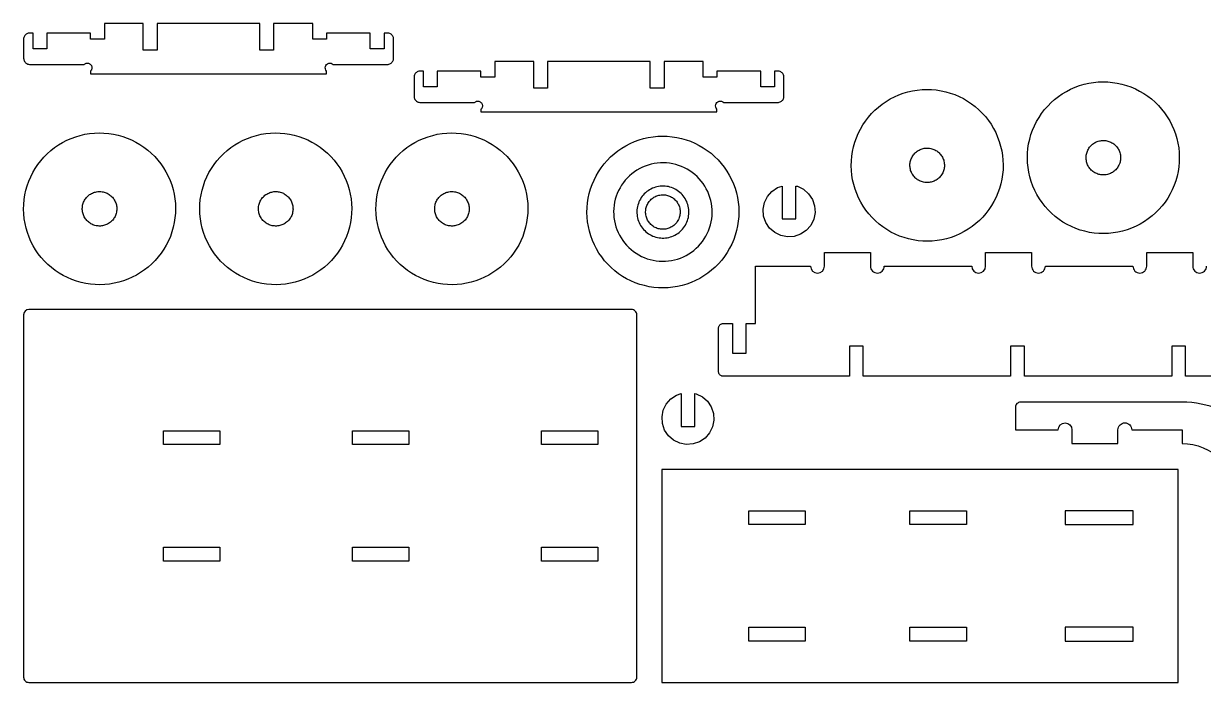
# Model space of a CAD drawing. Extents: x 18 to 1201, y 18 to 321.
# Drawn here: x 18 to 561, y 18 to 321 of the extents above; entities that cross this region are included whole.
import ezdxf

# ---------------------------------------------------------------- set-up
doc = ezdxf.new("R2010")
doc.units = 0
doc.header["$MEASUREMENT"] = 0
for name, color, linetype in [('EXT', 1, 'CONTINUOUS'), ('INT', 150, 'CONTINUOUS'), ('POCKET_1_1MM', 105, 'CONTINUOUS')]:
    doc.layers.add(name, color=color, linetype=linetype)

msp = doc.modelspace()

# ---------------------------------------------------------------- linework, layer by layer
at = {"layer": 'EXT'}
for points in [[(19.39, 316.46), (19.1, 316.21), (18.85, 315.93), (18.64, 315.61), (18.48, 315.27), (18.35, 314.92), (18.28, 314.54), (18.26, 314.17), (18.26, 305.49), (18.29, 305.1), (18.37, 304.72), (18.51, 304.36), (18.69, 304.02), (18.91, 303.7), (19.17, 303.41), (19.47, 303.17), (19.8, 302.96), (20.15, 302.79), (20.52, 302.68), (20.9, 302.61), (21.28, 302.6), (46.12, 302.6), (46.33, 302.77), (46.55, 302.92), (46.79, 303.04), (47.05, 303.13), (47.32, 303.19), (47.59, 303.2), (47.86, 303.19), (48.12, 303.13), (48.38, 303.04), (48.62, 302.92), (48.85, 302.77), (49.05, 302.6), (49.24, 302.38), (49.4, 302.15), (49.52, 301.89), (49.62, 301.62), (49.67, 301.34), (49.69, 301.06), (49.67, 300.78), (49.62, 300.5), (49.52, 300.23), (49.4, 299.98), (49.24, 299.74), (49.05, 299.53), (49.05, 298.26), (157.55, 298.26), (157.55, 299.53), (157.21, 299.98), (156.99, 300.5), (156.92, 301.06), (156.99, 301.62), (157.21, 302.15), (157.55, 302.6), (158, 302.94), (158.53, 303.16), (159.09, 303.23), (159.65, 303.16), (160.17, 302.94), (160.62, 302.6), (185.84, 302.62), (186.21, 302.69), (186.57, 302.82), (186.91, 302.98), (187.22, 303.19), (187.5, 303.44), (187.75, 303.73), (187.96, 304.04), (188.13, 304.38), (188.25, 304.74), (188.33, 305.11), (188.35, 305.49), (188.35, 314.17), (188.33, 314.54), (188.25, 314.92), (188.13, 315.27), (187.96, 315.61), (187.75, 315.93), (187.5, 316.21), (187.22, 316.46), (186.91, 316.67), (186.57, 316.84), (186.21, 316.96), (185.84, 317.03), (185.46, 317.06), (184.01, 317.06), (184.01, 309.83), (177.66, 309.83), (177.66, 317.06), (157.55, 317.06), (157.55, 314.17), (151.2, 314.17), (151.2, 321.4), (133.19, 321.4), (133.19, 309.11), (126.84, 309.11), (126.84, 321.4), (79.6, 321.4), (79.6, 309.11), (73.29, 309.11), (73.29, 321.4), (55.4, 321.4), (55.4, 314.17), (49.05, 314.17), (49.05, 317.06), (28.95, 317.06), (28.95, 309.83), (22.6, 309.83), (22.6, 317.06), (21.15, 317.06), (20.77, 317.03), (20.4, 316.96), (20.04, 316.84), (19.7, 316.67)], [(198.89, 298.96), (198.6, 298.71), (198.35, 298.43), (198.14, 298.11), (197.98, 297.77), (197.85, 297.42), (197.78, 297.04), (197.76, 296.67), (197.76, 287.99), (197.79, 287.6), (197.87, 287.22), (198.01, 286.86), (198.19, 286.52), (198.41, 286.2), (198.67, 285.91), (198.97, 285.67), (199.3, 285.46), (199.65, 285.29), (200.02, 285.18), (200.4, 285.11), (200.78, 285.1), (225.62, 285.1), (225.83, 285.27), (226.05, 285.42), (226.29, 285.54), (226.55, 285.63), (226.82, 285.69), (227.09, 285.7), (227.36, 285.69), (227.62, 285.63), (227.88, 285.54), (228.12, 285.42), (228.35, 285.27), (228.55, 285.1), (228.74, 284.88), (228.9, 284.65), (229.02, 284.39), (229.12, 284.12), (229.17, 283.84), (229.19, 283.56), (229.17, 283.28), (229.12, 283), (229.02, 282.73), (228.9, 282.48), (228.74, 282.24), (228.55, 282.03), (228.55, 280.76), (337.05, 280.76), (337.05, 282.03), (336.71, 282.48), (336.49, 283), (336.42, 283.56), (336.49, 284.12), (336.71, 284.65), (337.05, 285.1), (337.5, 285.44), (338.03, 285.66), (338.59, 285.73), (339.15, 285.66), (339.67, 285.44), (340.12, 285.1), (365.34, 285.12), (365.71, 285.19), (366.07, 285.32), (366.41, 285.48), (366.72, 285.69), (367, 285.94), (367.25, 286.23), (367.46, 286.54), (367.63, 286.88), (367.75, 287.24), (367.83, 287.61), (367.85, 287.99), (367.85, 296.67), (367.83, 297.04), (367.75, 297.42), (367.63, 297.77), (367.46, 298.11), (367.25, 298.43), (367, 298.71), (366.72, 298.96), (366.41, 299.17), (366.07, 299.34), (365.71, 299.46), (365.34, 299.53), (364.96, 299.56), (363.51, 299.56), (363.51, 292.33), (357.16, 292.33), (357.16, 299.56), (337.05, 299.56), (337.05, 296.67), (330.7, 296.67), (330.7, 303.9), (312.69, 303.9), (312.69, 291.61), (306.34, 291.61), (306.34, 303.9), (259.1, 303.9), (259.1, 291.61), (252.79, 291.61), (252.79, 303.9), (234.9, 303.9), (234.9, 296.67), (228.55, 296.67), (228.55, 299.56), (208.45, 299.56), (208.45, 292.33), (202.1, 292.33), (202.1, 299.56), (200.65, 299.56), (200.27, 299.53), (199.9, 299.46), (199.54, 299.34), (199.2, 299.17)], [(490.9, 234.1), (489.34, 235.65), (487.88, 237.29), (486.53, 239.01), (485.29, 240.82), (484.16, 242.7), (483.16, 244.65), (482.27, 246.66), (481.52, 248.72), (480.9, 250.83), (480.41, 252.97), (480.05, 255.13), (479.84, 257.31), (479.76, 259.51), (479.82, 261.7), (480.01, 263.89), (480.34, 266.05), (480.81, 268.2), (481.41, 270.31), (482.15, 272.38), (483.01, 274.39), (483.99, 276.35), (485.1, 278.25), (486.32, 280.07), (487.66, 281.81), (489.1, 283.46), (490.65, 285.02), (492.29, 286.48), (494.01, 287.83), (495.82, 289.08), (497.7, 290.2), (499.65, 291.21), (501.66, 292.09), (503.72, 292.84), (505.83, 293.47), (507.97, 293.96), (510.13, 294.31), (512.31, 294.53), (514.51, 294.61), (516.7, 294.55), (518.89, 294.35), (521.05, 294.02), (523.2, 293.55), (525.31, 292.95), (527.38, 292.22), (529.39, 291.36), (531.35, 290.37), (533.25, 289.26), (535.07, 288.04), (536.81, 286.7), (538.46, 285.26), (540.02, 283.72), (541.48, 282.08), (542.83, 280.35), (544.08, 278.54), (545.2, 276.66), (546.21, 274.71), (547.09, 272.7), (547.84, 270.64), (548.47, 268.54), (548.96, 266.4), (549.31, 264.23), (549.53, 262.05), (549.61, 259.86), (549.55, 257.66), (549.35, 255.48), (549.02, 253.31), (548.55, 251.17), (547.95, 249.06), (547.22, 246.99), (546.36, 244.97), (545.37, 243.01), (544.26, 241.12), (543.04, 239.3), (541.7, 237.56), (540.26, 235.9), (538.72, 234.34), (537.08, 232.88), (535.35, 231.53), (533.54, 230.29), (531.66, 229.16), (529.71, 228.16), (527.7, 227.27), (525.64, 226.52), (523.54, 225.9), (521.4, 225.41), (519.23, 225.05), (517.05, 224.84), (514.86, 224.76), (512.66, 224.82), (510.48, 225.01), (508.31, 225.34), (506.17, 225.81), (504.06, 226.41), (501.99, 227.15), (499.97, 228.01), (498.01, 228.99), (496.12, 230.1), (494.3, 231.32), (492.56, 232.66)], [(409.9, 230.6), (408.34, 232.15), (406.88, 233.79), (405.53, 235.51), (404.29, 237.32), (403.16, 239.2), (402.16, 241.15), (401.27, 243.16), (400.52, 245.22), (399.9, 247.33), (399.41, 249.47), (399.05, 251.63), (398.84, 253.81), (398.76, 256.01), (398.82, 258.2), (399.01, 260.39), (399.34, 262.55), (399.81, 264.7), (400.41, 266.81), (401.15, 268.88), (402.01, 270.89), (402.99, 272.85), (404.1, 274.75), (405.32, 276.57), (406.66, 278.31), (408.1, 279.96), (409.65, 281.52), (411.29, 282.98), (413.01, 284.33), (414.82, 285.58), (416.7, 286.7), (418.65, 287.71), (420.66, 288.59), (422.72, 289.34), (424.83, 289.97), (426.97, 290.46), (429.13, 290.81), (431.31, 291.03), (433.51, 291.11), (435.7, 291.05), (437.89, 290.85), (440.05, 290.52), (442.2, 290.05), (444.31, 289.45), (446.38, 288.72), (448.39, 287.86), (450.35, 286.87), (452.25, 285.76), (454.07, 284.54), (455.81, 283.2), (457.46, 281.76), (459.02, 280.22), (460.48, 278.58), (461.83, 276.85), (463.08, 275.04), (464.2, 273.16), (465.21, 271.21), (466.09, 269.2), (466.84, 267.14), (467.47, 265.04), (467.96, 262.9), (468.31, 260.73), (468.53, 258.55), (468.61, 256.36), (468.55, 254.16), (468.35, 251.98), (468.02, 249.81), (467.55, 247.67), (466.95, 245.56), (466.22, 243.49), (465.36, 241.47), (464.37, 239.51), (463.26, 237.62), (462.04, 235.8), (460.7, 234.06), (459.26, 232.4), (457.72, 230.84), (456.08, 229.38), (454.35, 228.03), (452.54, 226.79), (450.66, 225.66), (448.71, 224.66), (446.7, 223.77), (444.64, 223.02), (442.54, 222.4), (440.4, 221.91), (438.23, 221.55), (436.05, 221.34), (433.86, 221.26), (431.66, 221.32), (429.48, 221.51), (427.31, 221.84), (425.17, 222.31), (423.06, 222.91), (420.99, 223.65), (418.97, 224.51), (417.01, 225.49), (415.12, 226.6), (413.3, 227.82), (411.56, 229.16)], [(29.4, 210.6), (27.84, 212.15), (26.38, 213.79), (25.03, 215.51), (23.79, 217.32), (22.66, 219.2), (21.66, 221.15), (20.77, 223.16), (20.02, 225.22), (19.4, 227.33), (18.91, 229.47), (18.55, 231.63), (18.34, 233.81), (18.26, 236.01), (18.32, 238.2), (18.51, 240.39), (18.84, 242.55), (19.31, 244.7), (19.91, 246.81), (20.65, 248.88), (21.51, 250.89), (22.49, 252.85), (23.6, 254.75), (24.82, 256.57), (26.16, 258.31), (27.6, 259.96), (29.15, 261.52), (30.79, 262.98), (32.51, 264.33), (34.32, 265.58), (36.2, 266.7), (38.15, 267.71), (40.16, 268.59), (42.22, 269.34), (44.33, 269.97), (46.47, 270.46), (48.63, 270.81), (50.81, 271.03), (53.01, 271.11), (55.2, 271.05), (57.39, 270.85), (59.55, 270.52), (61.7, 270.05), (63.81, 269.45), (65.88, 268.72), (67.89, 267.86), (69.85, 266.87), (71.75, 265.76), (73.57, 264.54), (75.31, 263.2), (76.96, 261.76), (78.52, 260.22), (79.98, 258.58), (81.33, 256.85), (82.58, 255.04), (83.7, 253.16), (84.71, 251.21), (85.59, 249.2), (86.34, 247.14), (86.97, 245.04), (87.46, 242.9), (87.81, 240.73), (88.03, 238.55), (88.11, 236.36), (88.05, 234.16), (87.85, 231.98), (87.52, 229.81), (87.05, 227.67), (86.45, 225.56), (85.72, 223.49), (84.86, 221.47), (83.87, 219.51), (82.76, 217.62), (81.54, 215.8), (80.2, 214.06), (78.76, 212.4), (77.22, 210.84), (75.58, 209.38), (73.85, 208.03), (72.04, 206.79), (70.16, 205.66), (68.21, 204.66), (66.2, 203.77), (64.14, 203.02), (62.04, 202.4), (59.9, 201.91), (57.73, 201.55), (55.55, 201.34), (53.36, 201.26), (51.16, 201.32), (48.98, 201.51), (46.81, 201.84), (44.67, 202.31), (42.56, 202.91), (40.49, 203.65), (38.47, 204.51), (36.51, 205.49), (34.62, 206.6), (32.8, 207.82), (31.06, 209.16)], [(110.4, 210.6), (108.84, 212.15), (107.38, 213.79), (106.03, 215.51), (104.79, 217.32), (103.66, 219.2), (102.66, 221.15), (101.77, 223.16), (101.02, 225.22), (100.4, 227.33), (99.91, 229.47), (99.55, 231.63), (99.34, 233.81), (99.26, 236.01), (99.32, 238.2), (99.51, 240.39), (99.84, 242.55), (100.31, 244.7), (100.91, 246.81), (101.65, 248.88), (102.51, 250.89), (103.49, 252.85), (104.6, 254.75), (105.82, 256.57), (107.16, 258.31), (108.6, 259.96), (110.15, 261.52), (111.79, 262.98), (113.51, 264.33), (115.32, 265.58), (117.2, 266.7), (119.15, 267.71), (121.16, 268.59), (123.22, 269.34), (125.33, 269.97), (127.47, 270.46), (129.63, 270.81), (131.81, 271.03), (134.01, 271.11), (136.2, 271.05), (138.39, 270.85), (140.55, 270.52), (142.7, 270.05), (144.81, 269.45), (146.88, 268.72), (148.89, 267.86), (150.85, 266.87), (152.75, 265.76), (154.57, 264.54), (156.31, 263.2), (157.96, 261.76), (159.52, 260.22), (160.98, 258.58), (162.33, 256.85), (163.58, 255.04), (164.7, 253.16), (165.71, 251.21), (166.59, 249.2), (167.34, 247.14), (167.97, 245.04), (168.46, 242.9), (168.81, 240.73), (169.03, 238.55), (169.11, 236.36), (169.05, 234.16), (168.85, 231.98), (168.52, 229.81), (168.05, 227.67), (167.45, 225.56), (166.72, 223.49), (165.86, 221.47), (164.87, 219.51), (163.76, 217.62), (162.54, 215.8), (161.2, 214.06), (159.76, 212.4), (158.22, 210.84), (156.58, 209.38), (154.85, 208.03), (153.04, 206.79), (151.16, 205.66), (149.21, 204.66), (147.2, 203.77), (145.14, 203.02), (143.04, 202.4), (140.9, 201.91), (138.73, 201.55), (136.55, 201.34), (134.36, 201.26), (132.16, 201.32), (129.98, 201.51), (127.81, 201.84), (125.67, 202.31), (123.56, 202.91), (121.49, 203.65), (119.47, 204.51), (117.51, 205.49), (115.62, 206.6), (113.8, 207.82), (112.06, 209.16)], [(191.4, 210.6), (189.84, 212.15), (188.38, 213.79), (187.03, 215.51), (185.79, 217.32), (184.66, 219.2), (183.66, 221.15), (182.77, 223.16), (182.02, 225.22), (181.4, 227.33), (180.91, 229.47), (180.55, 231.63), (180.34, 233.81), (180.26, 236.01), (180.32, 238.2), (180.51, 240.39), (180.84, 242.55), (181.31, 244.7), (181.91, 246.81), (182.65, 248.88), (183.51, 250.89), (184.49, 252.85), (185.6, 254.75), (186.82, 256.57), (188.16, 258.31), (189.6, 259.96), (191.15, 261.52), (192.79, 262.98), (194.51, 264.33), (196.32, 265.58), (198.2, 266.7), (200.15, 267.71), (202.16, 268.59), (204.22, 269.34), (206.33, 269.97), (208.47, 270.46), (210.63, 270.81), (212.81, 271.03), (215.01, 271.11), (217.2, 271.05), (219.39, 270.85), (221.55, 270.52), (223.7, 270.05), (225.81, 269.45), (227.88, 268.72), (229.89, 267.86), (231.85, 266.87), (233.75, 265.76), (235.57, 264.54), (237.31, 263.2), (238.96, 261.76), (240.52, 260.22), (241.98, 258.58), (243.33, 256.85), (244.58, 255.04), (245.7, 253.16), (246.71, 251.21), (247.59, 249.2), (248.34, 247.14), (248.97, 245.04), (249.46, 242.9), (249.81, 240.73), (250.03, 238.55), (250.11, 236.36), (250.05, 234.16), (249.85, 231.98), (249.52, 229.81), (249.05, 227.67), (248.45, 225.56), (247.72, 223.49), (246.86, 221.47), (245.87, 219.51), (244.76, 217.62), (243.54, 215.8), (242.2, 214.06), (240.76, 212.4), (239.22, 210.84), (237.58, 209.38), (235.85, 208.03), (234.04, 206.79), (232.16, 205.66), (230.21, 204.66), (228.2, 203.77), (226.14, 203.02), (224.04, 202.4), (221.9, 201.91), (219.73, 201.55), (217.55, 201.34), (215.36, 201.26), (213.16, 201.32), (210.98, 201.51), (208.81, 201.84), (206.67, 202.31), (204.56, 202.91), (202.49, 203.65), (200.47, 204.51), (198.51, 205.49), (196.62, 206.6), (194.8, 207.82), (193.06, 209.16)], [(288.4, 209.1), (286.84, 210.65), (285.38, 212.29), (284.03, 214.01), (282.79, 215.82), (281.66, 217.7), (280.66, 219.65), (279.77, 221.66), (279.02, 223.72), (278.4, 225.83), (277.91, 227.97), (277.55, 230.13), (277.34, 232.31), (277.26, 234.51), (277.32, 236.7), (277.51, 238.89), (277.84, 241.05), (278.31, 243.2), (278.91, 245.31), (279.65, 247.38), (280.51, 249.39), (281.49, 251.35), (282.6, 253.25), (283.82, 255.07), (285.16, 256.81), (286.6, 258.46), (288.15, 260.02), (289.79, 261.48), (291.51, 262.83), (293.32, 264.08), (295.2, 265.2), (297.15, 266.21), (299.16, 267.09), (301.22, 267.84), (303.33, 268.47), (305.47, 268.96), (307.63, 269.31), (309.81, 269.53), (312.01, 269.61), (314.2, 269.55), (316.39, 269.35), (318.55, 269.02), (320.7, 268.55), (322.81, 267.95), (324.88, 267.22), (326.89, 266.36), (328.85, 265.37), (330.75, 264.26), (332.57, 263.04), (334.31, 261.7), (335.96, 260.26), (337.52, 258.72), (338.98, 257.08), (340.33, 255.35), (341.58, 253.54), (342.7, 251.66), (343.71, 249.71), (344.59, 247.7), (345.34, 245.64), (345.97, 243.54), (346.46, 241.4), (346.81, 239.23), (347.03, 237.05), (347.11, 234.86), (347.05, 232.66), (346.85, 230.48), (346.52, 228.31), (346.05, 226.17), (345.45, 224.06), (344.72, 221.99), (343.86, 219.97), (342.87, 218.01), (341.76, 216.12), (340.54, 214.3), (339.2, 212.56), (337.76, 210.9), (336.22, 209.34), (334.58, 207.88), (332.85, 206.53), (331.04, 205.29), (329.16, 204.16), (327.21, 203.16), (325.2, 202.27), (323.14, 201.52), (321.04, 200.9), (318.9, 200.41), (316.73, 200.05), (314.55, 199.84), (312.36, 199.76), (310.16, 199.82), (307.98, 200.01), (305.81, 200.34), (303.67, 200.81), (301.56, 201.41), (299.49, 202.15), (297.47, 203.01), (295.51, 203.99), (293.62, 205.1), (291.8, 206.32), (290.06, 207.66)], [(378.11, 226.21), (375.52, 224.47), (372.56, 223.47), (369.45, 223.26), (366.39, 223.86), (363.58, 225.24), (361.23, 227.29), (359.49, 229.88), (358.48, 232.84), (358.27, 235.95), (358.88, 239.02), (360.25, 241.82), (362.31, 244.17), (364.9, 245.91), (367.02, 246.63), (367.02, 231.49), (373.37, 231.49), (373.37, 246.65), (374.03, 246.52), (376.84, 245.15), (379.19, 243.09), (380.93, 240.5), (381.93, 237.55), (382.14, 234.43), (381.54, 231.37), (380.17, 228.56)], [(331.61, 130.71), (329.02, 128.97), (326.06, 127.97), (322.95, 127.76), (319.89, 128.36), (317.08, 129.74), (314.73, 131.79), (312.99, 134.38), (311.98, 137.34), (311.77, 140.45), (312.38, 143.52), (313.75, 146.32), (315.81, 148.67), (318.4, 150.41), (320.52, 151.13), (320.52, 135.99), (326.87, 135.99), (326.87, 151.15), (327.53, 151.02), (330.34, 149.65), (332.69, 147.59), (334.43, 145), (335.43, 142.05), (335.64, 138.93), (335.04, 135.87), (333.67, 133.06)], [(549.03, 116.29), (311.76, 116.29), (311.76, 18.26), (549.03, 18.26)]]:
    msp.add_lwpolyline(points, close=True, dxfattribs=at)
for points in [[(580.57, 159.13), (552.45, 159.13), (552.45, 173.03), (546.1, 173.03), (546.1, 159.13), (478.36, 159.13), (478.36, 173.03), (472.01, 173.03), (472.01, 159.13), (404.28, 159.13), (404.28, 173.03), (397.93, 173.03), (397.93, 159.13), (339.87, 159.13), (339.6, 159.15), (339.33, 159.2), (339.06, 159.29), (338.81, 159.41), (338.58, 159.57), (338.38, 159.75), (338.19, 159.96), (338.04, 160.19), (337.92, 160.44), (337.83, 160.7), (337.77, 160.97), (337.76, 161.25), (337.76, 181.25), (337.77, 181.53), (337.83, 181.8), (337.92, 182.06), (338.04, 182.31), (338.19, 182.54), (338.38, 182.75), (338.58, 182.93), (338.81, 183.08), (339.06, 183.21), (339.33, 183.29), (339.6, 183.35), (339.87, 183.37), (344.18, 183.37), (344.18, 169.74), (350.53, 169.74), (350.53, 183.37), (354.69, 183.37), (354.69, 209.79), (380.09, 209.79, 1), (386.44, 209.79), (386.44, 216.14), (407.61, 216.14), (407.61, 209.79, 0.414214), (410.78, 206.61, 0.414214), (413.96, 209.79), (454.17, 209.79, 1), (460.52, 209.79), (460.52, 216.14), (481.69, 216.14), (481.69, 209.79, 0.414214), (484.86, 206.61, 0.414214), (488.04, 209.79), (528.26, 209.79, 0.414214), (531.43, 206.61, 0.414214), (534.61, 209.79), (534.61, 216.14), (555.77, 216.14), (555.77, 209.79, 0.414214), (558.95, 206.61, 0.414214), (562.12, 209.79)], [(595.35, 102.77, 0.414214), (550.9, 147.22), (476.64, 147.22, 0.414214), (474.26, 144.84), (474.26, 134.52), (493.89, 134.52, -1), (500.24, 134.52), (500.24, 128.17), (521.41, 128.17), (521.41, 134.52, -0.414214), (524.58, 137.69, -0.414214), (527.76, 134.52), (550.9, 134.52), (550.9, 128.17, -0.414214), (576.3, 102.77)]]:
    msp.add_lwpolyline(points, format="xyb", dxfattribs=at)
msp.add_lwpolyline([(20.64, 18.26), (297.8, 18.26, 0.414214), (300.18, 20.64), (300.18, 187.46, 0.414214), (297.8, 189.84), (20.64, 189.84, 0.414212), (18.26, 187.46), (18.26, 20.64, 0.414214)], format="xyb", close=True, dxfattribs=at)
at = {"layer": 'INT'}
for points in [[(508.48, 254.73), (508.18, 255.13), (507.91, 255.54), (507.66, 255.98), (507.44, 256.43), (507.25, 256.89), (507.09, 257.36), (506.96, 257.84), (506.86, 258.33), (506.79, 258.82), (506.75, 259.32), (506.75, 259.82), (506.77, 260.32), (506.83, 260.81), (506.91, 261.3), (507.03, 261.79), (507.18, 262.26), (507.35, 262.73), (507.56, 263.18), (507.79, 263.62), (508.05, 264.05), (508.34, 264.46), (508.65, 264.85), (508.99, 265.21), (509.35, 265.56), (509.73, 265.88), (510.13, 266.18), (510.54, 266.46), (510.98, 266.7), (511.43, 266.92), (511.89, 267.11), (512.36, 267.27), (512.84, 267.4), (513.33, 267.5), (513.82, 267.57), (514.32, 267.61), (514.82, 267.62), (515.32, 267.59), (515.81, 267.54), (516.3, 267.45), (516.79, 267.34), (517.26, 267.19), (517.73, 267.01), (518.18, 266.81), (518.62, 266.57), (519.05, 266.31), (519.46, 266.02), (519.85, 265.71), (520.21, 265.37), (520.56, 265.02), (520.88, 264.64), (521.18, 264.24), (521.46, 263.82), (521.7, 263.39), (521.92, 262.94), (522.11, 262.48), (522.27, 262.01), (522.4, 261.52), (522.5, 261.04), (522.57, 260.54), (522.61, 260.04), (522.62, 259.55), (522.59, 259.05), (522.54, 258.55), (522.45, 258.06), (522.34, 257.58), (522.19, 257.1), (522.01, 256.63), (521.81, 256.18), (521.57, 255.74), (521.31, 255.31), (521.02, 254.91), (520.71, 254.52), (520.37, 254.15), (520.02, 253.8), (519.64, 253.48), (519.24, 253.18), (518.82, 252.91), (518.39, 252.66), (517.94, 252.44), (517.48, 252.25), (517.01, 252.09), (516.52, 251.96), (516.04, 251.86), (515.54, 251.79), (515.04, 251.75), (514.55, 251.75), (514.05, 251.77), (513.55, 251.83), (513.06, 251.91), (512.58, 252.03), (512.1, 252.18), (511.63, 252.35), (511.18, 252.56), (510.74, 252.79), (510.31, 253.05), (509.91, 253.34), (509.52, 253.65), (509.15, 253.99), (508.8, 254.35)], [(427.48, 251.23), (427.18, 251.63), (426.91, 252.04), (426.66, 252.48), (426.44, 252.93), (426.25, 253.39), (426.09, 253.86), (425.96, 254.34), (425.86, 254.83), (425.79, 255.32), (425.75, 255.82), (425.75, 256.32), (425.77, 256.82), (425.83, 257.31), (425.91, 257.8), (426.03, 258.29), (426.18, 258.76), (426.35, 259.23), (426.56, 259.68), (426.79, 260.12), (427.05, 260.55), (427.34, 260.96), (427.65, 261.35), (427.99, 261.71), (428.35, 262.06), (428.73, 262.38), (429.13, 262.68), (429.54, 262.96), (429.98, 263.2), (430.43, 263.42), (430.89, 263.61), (431.36, 263.77), (431.84, 263.9), (432.33, 264), (432.82, 264.07), (433.32, 264.11), (433.82, 264.12), (434.32, 264.09), (434.81, 264.04), (435.3, 263.95), (435.79, 263.84), (436.26, 263.69), (436.73, 263.51), (437.18, 263.31), (437.62, 263.07), (438.05, 262.81), (438.46, 262.52), (438.85, 262.21), (439.21, 261.87), (439.56, 261.52), (439.88, 261.14), (440.18, 260.74), (440.46, 260.32), (440.7, 259.89), (440.92, 259.44), (441.11, 258.98), (441.27, 258.51), (441.4, 258.02), (441.5, 257.54), (441.57, 257.04), (441.61, 256.54), (441.62, 256.05), (441.59, 255.55), (441.54, 255.05), (441.45, 254.56), (441.34, 254.08), (441.19, 253.6), (441.01, 253.13), (440.81, 252.68), (440.57, 252.24), (440.31, 251.81), (440.02, 251.41), (439.71, 251.02), (439.37, 250.65), (439.02, 250.3), (438.64, 249.98), (438.24, 249.68), (437.82, 249.41), (437.39, 249.16), (436.94, 248.94), (436.48, 248.75), (436.01, 248.59), (435.52, 248.46), (435.04, 248.36), (434.54, 248.29), (434.04, 248.25), (433.55, 248.25), (433.05, 248.27), (432.55, 248.33), (432.06, 248.41), (431.58, 248.53), (431.1, 248.68), (430.63, 248.85), (430.18, 249.06), (429.74, 249.29), (429.31, 249.55), (428.91, 249.84), (428.52, 250.15), (428.15, 250.49), (427.8, 250.85)], [(46.98, 231.23), (46.68, 231.63), (46.41, 232.04), (46.16, 232.48), (45.94, 232.93), (45.75, 233.39), (45.59, 233.86), (45.46, 234.34), (45.36, 234.83), (45.29, 235.32), (45.25, 235.82), (45.25, 236.32), (45.27, 236.82), (45.33, 237.31), (45.41, 237.8), (45.53, 238.29), (45.68, 238.76), (45.85, 239.23), (46.06, 239.68), (46.29, 240.12), (46.55, 240.55), (46.84, 240.96), (47.15, 241.35), (47.49, 241.71), (47.85, 242.06), (48.23, 242.38), (48.63, 242.68), (49.04, 242.96), (49.48, 243.2), (49.93, 243.42), (50.39, 243.61), (50.86, 243.77), (51.34, 243.9), (51.83, 244), (52.32, 244.07), (52.82, 244.11), (53.32, 244.12), (53.82, 244.09), (54.31, 244.04), (54.8, 243.95), (55.29, 243.84), (55.76, 243.69), (56.23, 243.51), (56.68, 243.31), (57.12, 243.07), (57.55, 242.81), (57.96, 242.52), (58.35, 242.21), (58.71, 241.87), (59.06, 241.52), (59.38, 241.14), (59.68, 240.74), (59.96, 240.32), (60.2, 239.89), (60.42, 239.44), (60.61, 238.98), (60.77, 238.51), (60.9, 238.02), (61, 237.54), (61.07, 237.04), (61.11, 236.54), (61.12, 236.05), (61.09, 235.55), (61.04, 235.05), (60.95, 234.56), (60.84, 234.08), (60.69, 233.6), (60.51, 233.13), (60.31, 232.68), (60.07, 232.24), (59.81, 231.81), (59.52, 231.41), (59.21, 231.02), (58.87, 230.65), (58.52, 230.3), (58.14, 229.98), (57.74, 229.68), (57.32, 229.41), (56.89, 229.16), (56.44, 228.94), (55.98, 228.75), (55.51, 228.59), (55.02, 228.46), (54.54, 228.36), (54.04, 228.29), (53.54, 228.25), (53.05, 228.25), (52.55, 228.27), (52.05, 228.33), (51.56, 228.41), (51.08, 228.53), (50.6, 228.68), (50.13, 228.85), (49.68, 229.06), (49.24, 229.29), (48.81, 229.55), (48.41, 229.84), (48.02, 230.15), (47.65, 230.49), (47.3, 230.85)], [(127.98, 231.23), (127.68, 231.63), (127.41, 232.04), (127.16, 232.48), (126.94, 232.93), (126.75, 233.39), (126.59, 233.86), (126.46, 234.34), (126.36, 234.83), (126.29, 235.32), (126.25, 235.82), (126.25, 236.32), (126.27, 236.82), (126.33, 237.31), (126.41, 237.8), (126.53, 238.29), (126.68, 238.76), (126.85, 239.23), (127.06, 239.68), (127.29, 240.12), (127.55, 240.55), (127.84, 240.96), (128.15, 241.35), (128.49, 241.71), (128.85, 242.06), (129.23, 242.38), (129.63, 242.68), (130.04, 242.96), (130.48, 243.2), (130.93, 243.42), (131.39, 243.61), (131.86, 243.77), (132.34, 243.9), (132.83, 244), (133.32, 244.07), (133.82, 244.11), (134.32, 244.12), (134.82, 244.09), (135.31, 244.04), (135.8, 243.95), (136.29, 243.84), (136.76, 243.69), (137.23, 243.51), (137.68, 243.31), (138.12, 243.07), (138.55, 242.81), (138.96, 242.52), (139.35, 242.21), (139.71, 241.87), (140.06, 241.52), (140.38, 241.14), (140.68, 240.74), (140.96, 240.32), (141.2, 239.89), (141.42, 239.44), (141.61, 238.98), (141.77, 238.51), (141.9, 238.02), (142, 237.54), (142.07, 237.04), (142.11, 236.54), (142.12, 236.05), (142.09, 235.55), (142.04, 235.05), (141.95, 234.56), (141.84, 234.08), (141.69, 233.6), (141.51, 233.13), (141.31, 232.68), (141.07, 232.24), (140.81, 231.81), (140.52, 231.41), (140.21, 231.02), (139.87, 230.65), (139.52, 230.3), (139.14, 229.98), (138.74, 229.68), (138.32, 229.41), (137.89, 229.16), (137.44, 228.94), (136.98, 228.75), (136.51, 228.59), (136.02, 228.46), (135.54, 228.36), (135.04, 228.29), (134.54, 228.25), (134.05, 228.25), (133.55, 228.27), (133.05, 228.33), (132.56, 228.41), (132.08, 228.53), (131.6, 228.68), (131.13, 228.85), (130.68, 229.06), (130.24, 229.29), (129.81, 229.55), (129.41, 229.84), (129.02, 230.15), (128.65, 230.49), (128.3, 230.85)], [(208.98, 231.23), (208.68, 231.63), (208.41, 232.04), (208.16, 232.48), (207.94, 232.93), (207.75, 233.39), (207.59, 233.86), (207.46, 234.34), (207.36, 234.83), (207.29, 235.32), (207.25, 235.82), (207.25, 236.32), (207.27, 236.82), (207.33, 237.31), (207.41, 237.8), (207.53, 238.29), (207.68, 238.76), (207.85, 239.23), (208.06, 239.68), (208.29, 240.12), (208.55, 240.55), (208.84, 240.96), (209.15, 241.35), (209.49, 241.71), (209.85, 242.06), (210.23, 242.38), (210.63, 242.68), (211.04, 242.96), (211.48, 243.2), (211.93, 243.42), (212.39, 243.61), (212.86, 243.77), (213.34, 243.9), (213.83, 244), (214.32, 244.07), (214.82, 244.11), (215.32, 244.12), (215.82, 244.09), (216.31, 244.04), (216.8, 243.95), (217.29, 243.84), (217.76, 243.69), (218.23, 243.51), (218.68, 243.31), (219.12, 243.07), (219.55, 242.81), (219.96, 242.52), (220.35, 242.21), (220.71, 241.87), (221.06, 241.52), (221.38, 241.14), (221.68, 240.74), (221.96, 240.32), (222.2, 239.89), (222.42, 239.44), (222.61, 238.98), (222.77, 238.51), (222.9, 238.02), (223, 237.54), (223.07, 237.04), (223.11, 236.54), (223.12, 236.05), (223.09, 235.55), (223.04, 235.05), (222.95, 234.56), (222.84, 234.08), (222.69, 233.6), (222.51, 233.13), (222.31, 232.68), (222.07, 232.24), (221.81, 231.81), (221.52, 231.41), (221.21, 231.02), (220.87, 230.65), (220.52, 230.3), (220.14, 229.98), (219.74, 229.68), (219.32, 229.41), (218.89, 229.16), (218.44, 228.94), (217.98, 228.75), (217.51, 228.59), (217.02, 228.46), (216.54, 228.36), (216.04, 228.29), (215.54, 228.25), (215.05, 228.25), (214.55, 228.27), (214.05, 228.33), (213.56, 228.41), (213.08, 228.53), (212.6, 228.68), (212.13, 228.85), (211.68, 229.06), (211.24, 229.29), (210.81, 229.55), (210.41, 229.84), (210.02, 230.15), (209.65, 230.49), (209.3, 230.85)], [(305.98, 229.73), (305.68, 230.13), (305.41, 230.54), (305.16, 230.98), (304.94, 231.43), (304.75, 231.89), (304.59, 232.36), (304.46, 232.84), (304.36, 233.33), (304.29, 233.82), (304.25, 234.32), (304.25, 234.82), (304.27, 235.32), (304.33, 235.81), (304.41, 236.3), (304.53, 236.79), (304.68, 237.26), (304.85, 237.73), (305.06, 238.18), (305.29, 238.62), (305.55, 239.05), (305.84, 239.46), (306.15, 239.85), (306.49, 240.21), (306.85, 240.56), (307.23, 240.88), (307.63, 241.18), (308.04, 241.46), (308.48, 241.7), (308.93, 241.92), (309.39, 242.11), (309.86, 242.27), (310.34, 242.4), (310.83, 242.5), (311.32, 242.57), (311.82, 242.61), (312.32, 242.62), (312.82, 242.59), (313.31, 242.54), (313.8, 242.45), (314.29, 242.34), (314.76, 242.19), (315.23, 242.01), (315.68, 241.81), (316.12, 241.57), (316.55, 241.31), (316.96, 241.02), (317.35, 240.71), (317.71, 240.37), (318.06, 240.02), (318.38, 239.64), (318.68, 239.24), (318.96, 238.82), (319.2, 238.39), (319.42, 237.94), (319.61, 237.48), (319.77, 237.01), (319.9, 236.52), (320, 236.04), (320.07, 235.54), (320.11, 235.04), (320.12, 234.55), (320.09, 234.05), (320.04, 233.55), (319.95, 233.06), (319.84, 232.58), (319.69, 232.1), (319.51, 231.63), (319.31, 231.18), (319.07, 230.74), (318.81, 230.31), (318.52, 229.91), (318.21, 229.52), (317.87, 229.15), (317.52, 228.8), (317.14, 228.48), (316.74, 228.18), (316.32, 227.91), (315.89, 227.66), (315.44, 227.44), (314.98, 227.25), (314.51, 227.09), (314.02, 226.96), (313.54, 226.86), (313.04, 226.79), (312.54, 226.75), (312.05, 226.75), (311.55, 226.77), (311.05, 226.83), (310.56, 226.91), (310.08, 227.03), (309.6, 227.18), (309.13, 227.35), (308.68, 227.56), (308.24, 227.79), (307.81, 228.05), (307.41, 228.34), (307.02, 228.65), (306.65, 228.99), (306.3, 229.35)], [(108.52, 127.66), (82.59, 127.66), (82.59, 134.01), (108.52, 134.01)], [(195.43, 127.66), (169.5, 127.66), (169.5, 134.01), (195.43, 134.01)], [(282.34, 134.01), (282.34, 127.66), (256.41, 127.66), (256.41, 134.01)], [(351.68, 90.89), (351.68, 97.24), (377.61, 97.24), (377.61, 90.89)], [(425.77, 90.89), (425.77, 97.24), (451.69, 97.24), (451.69, 90.89)], [(497.2, 90.89), (528.42, 90.89), (528.42, 97.24), (497.2, 97.24)], [(108.52, 80.43), (108.52, 74.08), (82.59, 74.08), (82.59, 80.43)], [(195.43, 80.43), (195.43, 74.08), (169.5, 74.08), (169.5, 80.43)], [(282.34, 80.43), (282.34, 74.08), (256.41, 74.08), (256.41, 80.43)], [(351.68, 43.66), (377.61, 43.66), (377.61, 37.31), (351.68, 37.31)], [(425.77, 43.66), (451.69, 43.66), (451.69, 37.31), (425.77, 37.31)], [(497.2, 37.31), (528.42, 37.31), (528.42, 43.66), (497.2, 43.66)]]:
    msp.add_lwpolyline(points, close=True, dxfattribs=at)
at = {"layer": 'POCKET_1_1MM'}
for points in [[(296.49, 218.35), (297.54, 217.4), (298.66, 216.51), (299.83, 215.7), (301.04, 214.96), (302.3, 214.3), (303.6, 213.72), (304.93, 213.22), (306.3, 212.81), (307.68, 212.49), (309.08, 212.25), (310.5, 212.1), (311.92, 212.04), (313.34, 212.06), (314.76, 212.18), (316.17, 212.39), (317.56, 212.68), (318.93, 213.06), (320.27, 213.53), (321.59, 214.08), (322.86, 214.71), (324.1, 215.42), (325.28, 216.21), (326.42, 217.06), (327.49, 217.99), (328.51, 218.99), (329.46, 220.04), (330.35, 221.16), (331.16, 222.33), (331.9, 223.54), (332.56, 224.8), (333.14, 226.1), (333.64, 227.43), (334.05, 228.8), (334.38, 230.18), (334.62, 231.58), (334.77, 233), (334.83, 234.42), (334.8, 235.84), (334.68, 237.26), (334.48, 238.67), (334.18, 240.06), (333.8, 241.43), (333.34, 242.77), (332.79, 244.09), (332.15, 245.36), (331.44, 246.6), (330.66, 247.78), (329.8, 248.92), (328.87, 249.99), (327.88, 251.01), (326.82, 251.96), (325.71, 252.85), (324.54, 253.66), (323.32, 254.4), (322.06, 255.06), (320.76, 255.64), (319.43, 256.14), (318.07, 256.55), (316.68, 256.88), (315.28, 257.12), (313.87, 257.27), (312.44, 257.33), (311.02, 257.3), (309.6, 257.18), (308.2, 256.98), (306.8, 256.68), (305.43, 256.3), (304.09, 255.84), (302.78, 255.29), (301.5, 254.65), (300.27, 253.94), (299.08, 253.16), (297.95, 252.3), (296.87, 251.37), (295.85, 250.38), (294.9, 249.32), (294.01, 248.21), (293.2, 247.04), (292.46, 245.82), (291.8, 244.56), (291.22, 243.26), (290.72, 241.93), (290.31, 240.57), (289.99, 239.18), (289.75, 237.78), (289.6, 236.37), (289.54, 234.94), (289.56, 233.52), (289.68, 232.1), (289.89, 230.7), (290.18, 229.3), (290.56, 227.93), (291.03, 226.59), (291.58, 225.28), (292.21, 224), (292.92, 222.77), (293.71, 221.58), (294.56, 220.45), (295.49, 219.37)], [(303.81, 226.14), (304.36, 225.64), (304.94, 225.16), (305.56, 224.73), (306.19, 224.33), (306.86, 223.97), (307.54, 223.66), (308.24, 223.39), (308.96, 223.17), (309.69, 222.99), (310.43, 222.85), (311.17, 222.77), (311.92, 222.73), (312.67, 222.73), (313.42, 222.79), (314.17, 222.89), (314.9, 223.04), (315.63, 223.23), (316.34, 223.47), (317.04, 223.75), (317.71, 224.08), (318.37, 224.45), (319, 224.86), (319.6, 225.3), (320.18, 225.79), (320.72, 226.31), (321.23, 226.86), (321.7, 227.44), (322.14, 228.06), (322.53, 228.69), (322.89, 229.36), (323.2, 230.04), (323.47, 230.74), (323.7, 231.46), (323.88, 232.19), (324.01, 232.93), (324.1, 233.67), (324.14, 234.42), (324.13, 235.17), (324.08, 235.92), (323.98, 236.67), (323.83, 237.4), (323.63, 238.13), (323.39, 238.84), (323.11, 239.54), (322.78, 240.21), (322.42, 240.87), (322.01, 241.5), (321.56, 242.1), (321.08, 242.68), (320.56, 243.22), (320, 243.73), (319.42, 244.2), (318.81, 244.64), (318.17, 245.03), (317.51, 245.39), (316.83, 245.7), (316.12, 245.97), (315.41, 246.2), (314.68, 246.38), (313.94, 246.51), (313.19, 246.6), (312.44, 246.64), (311.69, 246.63), (310.94, 246.58), (310.2, 246.48), (309.46, 246.33), (308.73, 246.13), (308.02, 245.89), (307.33, 245.61), (306.65, 245.28), (306, 244.92), (305.36, 244.51), (304.76, 244.06), (304.19, 243.58), (303.64, 243.06), (303.14, 242.5), (302.66, 241.92), (302.23, 241.31), (301.83, 240.67), (301.47, 240.01), (301.16, 239.33), (300.89, 238.62), (300.67, 237.91), (300.49, 237.18), (300.35, 236.44), (300.27, 235.69), (300.23, 234.94), (300.23, 234.19), (300.29, 233.44), (300.39, 232.7), (300.54, 231.96), (300.73, 231.23), (300.97, 230.52), (301.25, 229.83), (301.58, 229.15), (301.95, 228.5), (302.36, 227.86), (302.8, 227.26), (303.29, 226.69)]]:
    msp.add_lwpolyline(points, close=True, dxfattribs=at)

doc.saveas('drawing.dxf')
